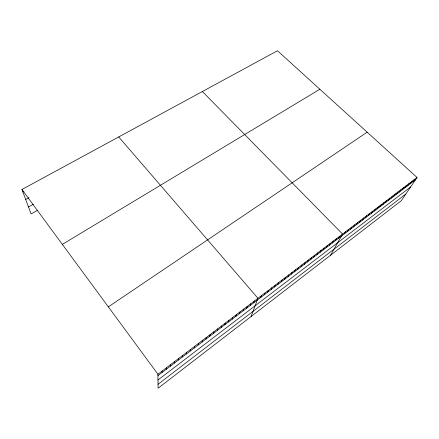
<?xml version="1.0" encoding="UTF-8"?>
<svg xmlns="http://www.w3.org/2000/svg" width="439" height="439" viewBox="0 0 439 439"><rect width="100%" height="100%" fill="white"/><g stroke="black" fill="none" stroke-linecap="round" stroke-linejoin="round"><path stroke-width="0.66" d="M162.095 372.475L162.112 371.048M166.222 369.336L166.266 367.898M170.316 366.225L170.392 364.765M174.382 363.13L174.492 361.654M178.421 360.057L178.563 358.564M182.432 357.006L182.602 355.491M186.416 353.977L186.619 352.446M190.372 350.97L190.603 349.417M194.307 347.979L194.565 346.415M198.208 345.01L198.494 343.424M202.088 342.063L202.401 340.461M205.94 339.133L206.281 337.514M209.765 336.225L210.133 334.589M213.568 333.333L213.963 331.686M217.343 330.463L217.766 328.795M221.091 327.609L221.541 325.93M224.817 324.778L225.289 323.082M228.521 321.963L229.021 320.25M232.198 319.164L232.719 317.441M235.853 316.387L236.401 314.648M239.48 313.627L240.051 311.871M243.085 310.883L243.683 309.116M246.669 308.156L247.289 306.378M250.23 305.451L250.872 303.656M253.764 302.762L254.433 300.956M251.037 316.568L257.967 298.268L118.722 136.946M260.771 297.433L261.485 295.601M264.245 294.794L264.975 292.95M267.691 292.171L268.448 290.316M271.115 289.57L271.895 287.699M274.523 286.98L275.319 285.098M277.903 284.406L278.721 282.513M281.267 281.849L282.107 279.945M284.609 279.308L285.465 277.393M287.929 276.784L288.807 274.858M291.227 274.276L292.127 272.334M294.509 271.779L295.425 269.831M297.763 269.305L298.707 267.34M301.006 266.841L301.961 264.865M304.222 264.393L305.198 262.407M307.421 261.957L308.419 259.965M310.603 259.542L311.619 257.539M313.764 257.139L314.796 255.125M316.909 254.746L317.957 252.727M320.031 252.37L321.096 250.34M323.131 250.011L324.218 247.969M326.221 247.667L327.318 245.615M329.283 245.335L330.408 243.272M332.334 243.014L333.47 240.945M335.363 240.709L336.515 238.629M338.376 238.421L339.545 236.33M330.578 255.235L342.557 234.047L202.379 91.526M344.439 233.811L345.641 231.704M347.49 231.49L348.709 229.377M350.52 229.185L351.754 227.062M353.532 226.897L354.783 224.763M356.523 224.62L357.79 222.48M359.503 222.353L360.781 220.208M362.46 220.104L363.755 217.953M365.402 217.87L366.713 215.708M368.326 215.648L369.649 213.475M371.229 213.436L372.568 211.258M374.121 211.241L375.471 209.052M376.991 209.057L378.358 206.862M379.85 206.884L381.228 204.684M382.687 204.728L384.081 202.516M385.508 202.577L386.918 200.365M388.317 200.447L389.739 198.225M391.105 198.324L392.537 196.096M393.876 196.217L395.325 193.978M396.636 194.115L398.096 191.876M399.375 192.035L400.851 189.785M402.102 189.961L403.589 187.705M404.813 187.897L406.311 185.637M407.507 185.851L409.022 183.584M410.191 183.809L411.711 181.537M412.852 181.784L414.389 179.507M417.05 177.488L401.356 200.661L158.078 388.252L157.93 374.226L21.95 189.483L277.486 50.748L417.05 177.488L157.93 374.226M158.035 384.284L405.85 194.027M157.991 379.998L410.657 186.932M157.941 375.63L415.503 179.77M108.345 306.861L367.163 132.183M62.349 244.375L319.866 89.238M37.469 210.347L31.12 213.936L21.95 189.483M28.508 206.967L33.375 204.245M25.698 199.482L29.029 197.643M22.855 191.909L23.991 191.289"/></g></svg>
